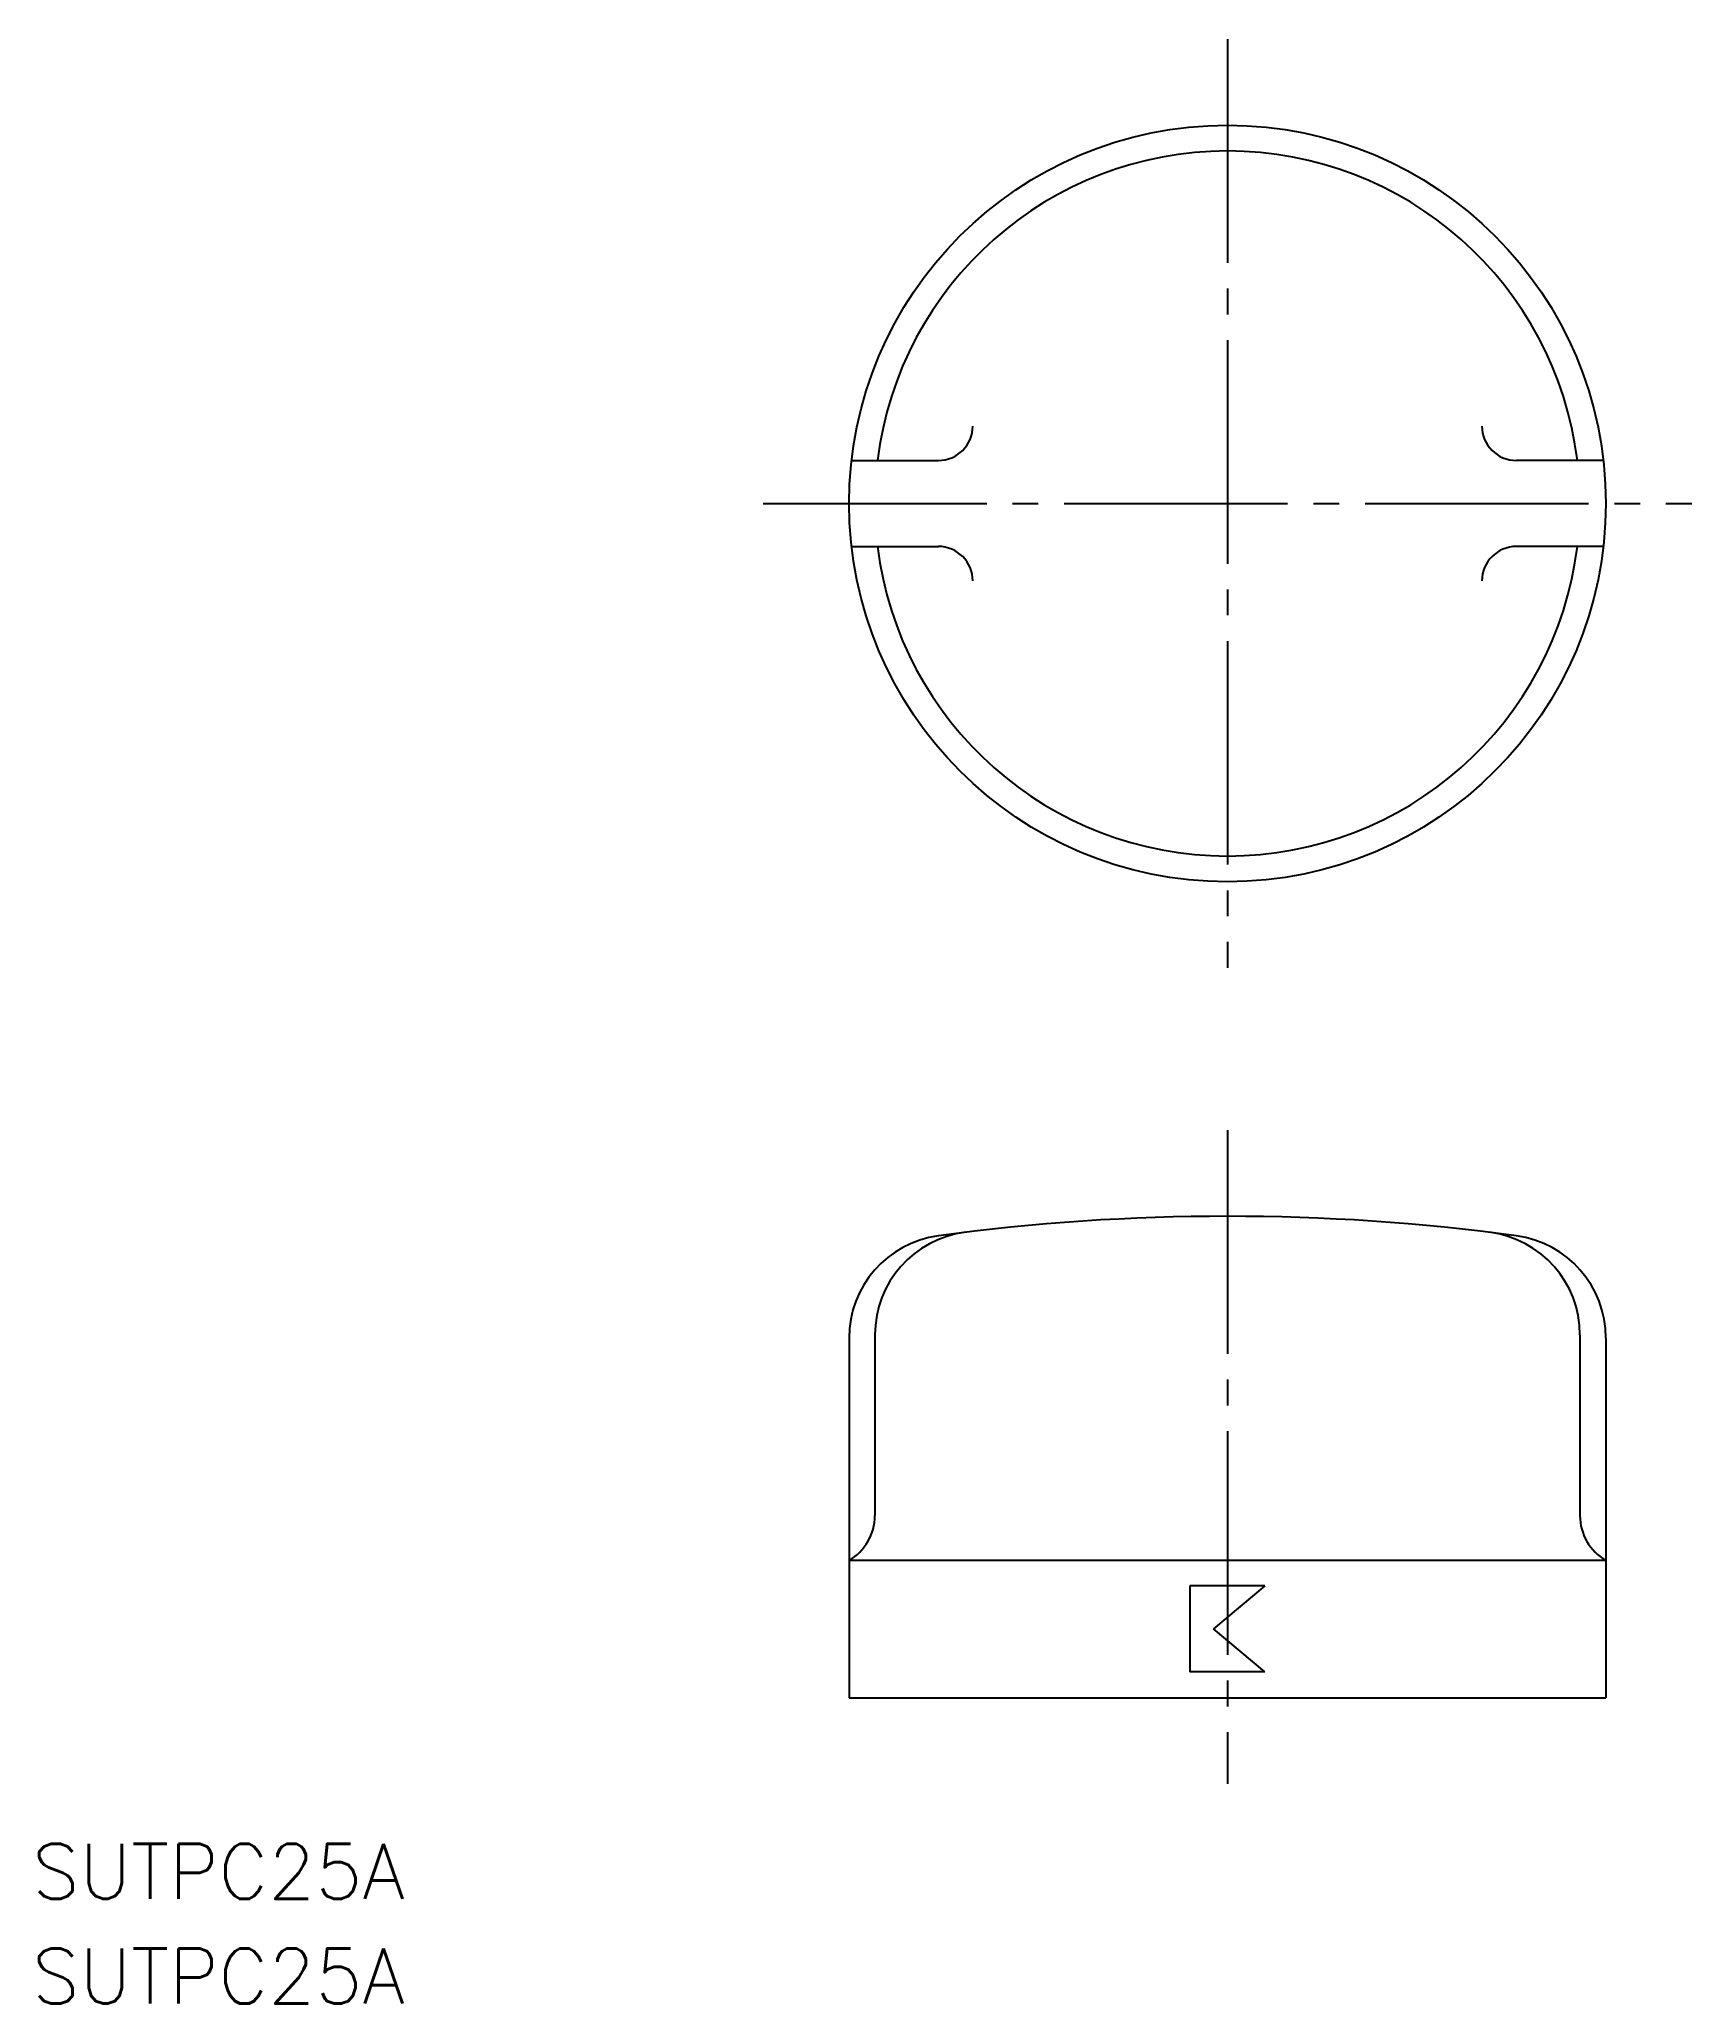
# Model space of a CAD drawing. Extents: x 47 to 143, y 151 to 265.
import ezdxf

# ---------------------------------------------------------------- set-up
doc = ezdxf.new("R2010")
doc.units = 0
doc.linetypes.add('CENTER', pattern=[17.5, 13, -1.5, 1.5, -1.5])
doc.layers.get('0').update_dxf_attribs({"linetype": 'CONTINUOUS'})
doc.layers.add('CENTER', color=1, linetype='CENTER')
doc.styles.get("Standard").update_dxf_attribs({"font": 'txt.shx', "bigfont": '@extfont2.shx'})

msp = doc.modelspace()

# ---------------------------------------------------------------- linework, layer by layer
at = {"color": 7, "linetype": 'CONTINUOUS'}
for p, q in [((94.37, 240.63), (99.42, 240.63)), ((138.08, 240.63), (133.03, 240.63)), ((94.37, 235.63), (99.42, 235.63)), ((138.08, 235.63), (133.03, 235.63)), ((95.73, 189.79), (95.73, 179.27)), ((136.73, 189.79), (136.73, 179.27)), ((94.23, 189.6), (94.23, 168.68)), ((138.23, 189.6), (138.23, 168.68)), ((94.23, 176.68), (138.23, 176.68)), ((118.4, 175.18), (114.05, 175.18)), ((114.05, 175.18), (114.05, 170.18)), ((118.4, 175.18), (115.42, 172.68)), ((118.4, 170.18), (115.42, 172.68)), ((118.4, 170.18), (114.05, 170.18)), ((94.23, 168.68), (138.23, 168.68))]:
    msp.add_line(p, q, dxfattribs=at)
msp.add_circle((116.23, 238.13), 22, dxfattribs=at)
for centre, radius, start, end in [((116.23, 238.13), 20.5, 7.0047, 172.9952), ((99.42, 242.63), 2, 270, 0), ((133.03, 242.63), 2, 180, 270), ((116.23, 238.13), 20.5, 187.0048, 352.9953), ((99.42, 233.63), 2, 0, 90), ((133.03, 233.63), 2, 90, 180), ((116.23, 71.68), 125, 82.273, 97.7271), ((100.23, 189.6), 6, 97.7271, 180), ((101.73, 189.79), 6, 96.9988, 180), ((130.73, 189.79), 6, 0, 83.0012), ((132.23, 189.6), 6, 0, 82.273), ((92.73, 179.27), 3, 300, 360), ((139.73, 179.27), 3, 180, 240)]:
    msp.add_arc(centre, radius, start, end, dxfattribs=at)
at = {"layer": 'CENTER', "color": 1, "linetype": 'CENTER'}
for p, q in [((116.23, 265.13), (116.23, 211.13)), ((89.23, 238.13), (143.23, 238.13)), ((116.23, 201.68), (116.23, 163.68))]:
    msp.add_line(p, q, dxfattribs=at)

# ---------------------------------------------------------------- texts
at = {"color": 7, "linetype": 'CONTINUOUS'}
for p in [(46.73, 156.98), (46.73, 150.89)]:
    msp.add_text('SUTPC25A', height=3.2, dxfattribs=at).set_placement(p)

doc.saveas('drawing.dxf')
